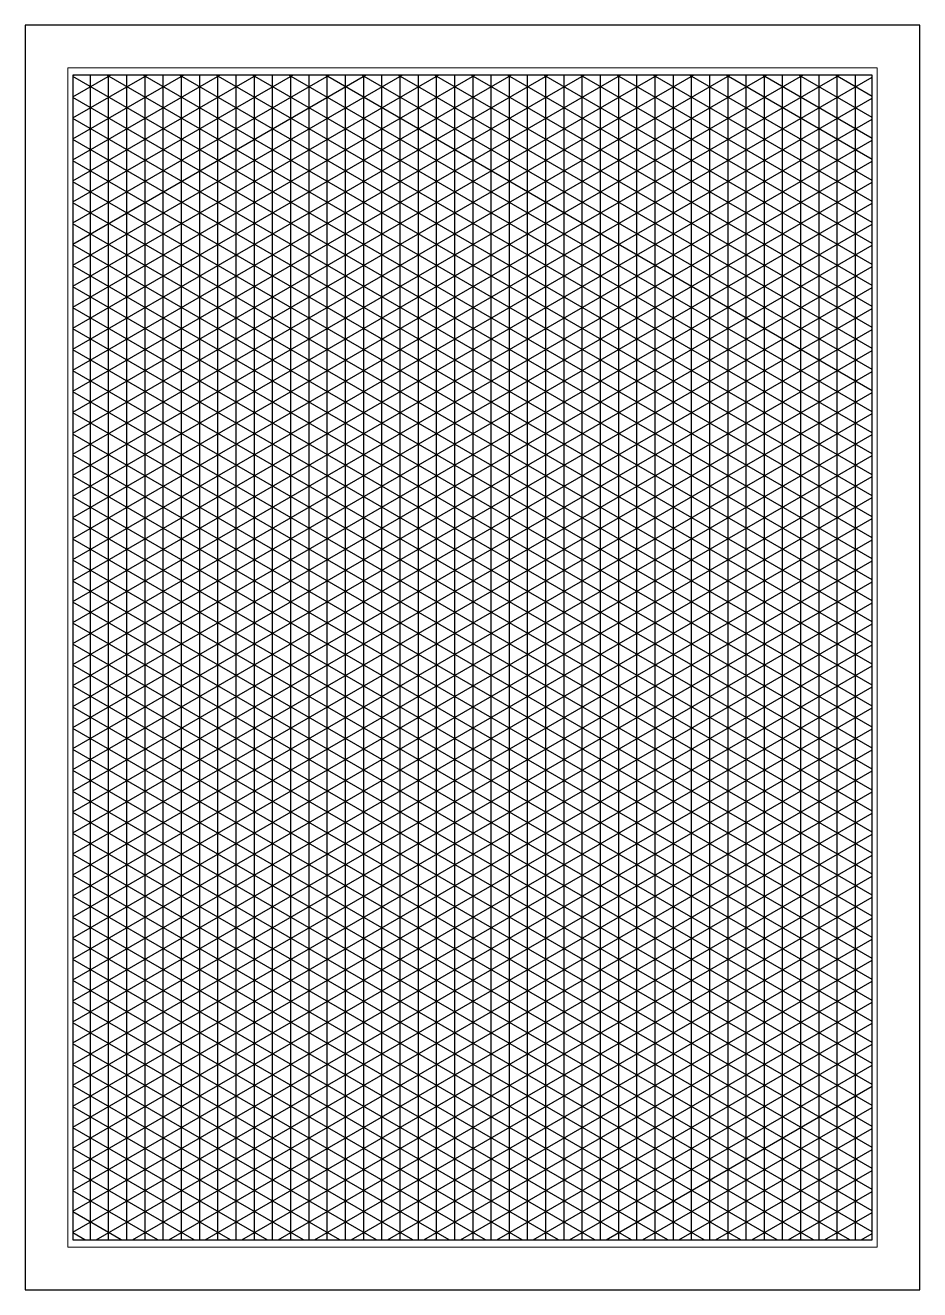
# Paper-space layout 'Isometrico Retrato' of a CAD drawing. Header units: millimetres. Extents: x 0 to 210, y 0 to 297.
# The model-space entities are those that its viewports show. They can reach past a viewport. Long polylines and large blocks are cut down to what shows.
import ezdxf

# ---------------------------------------------------------------- set-up
doc = ezdxf.new("R2010")
doc.units = ezdxf.units.MM

msp = doc.modelspace()

# ---------------------------------------------------------------- linework, layer by layer
at = {"color": 9}
for p, q in [((10, 287), (10, 10)), ((200, 287), (10, 287)), ((10, 181.83), (192.17, 287)), ((10, 186.83), (183.51, 287)), ((10, 191.83), (174.85, 287)), ((10, 196.83), (166.19, 287)), ((10, 201.83), (157.53, 287)), ((10, 206.83), (148.86, 287)), ((10, 211.83), (140.2, 287)), ((10, 216.83), (131.54, 287)), ((10, 221.83), (122.88, 287)), ((10, 226.83), (114.22, 287)), ((10, 231.83), (105.56, 287)), ((10, 236.83), (96.9, 287)), ((10, 241.83), (88.24, 287)), ((10, 246.83), (79.58, 287)), ((10, 251.83), (70.92, 287)), ((10, 256.83), (62.26, 287)), ((10, 261.83), (53.6, 287)), ((10, 266.83), (44.94, 287)), ((10, 271.83), (36.28, 287)), ((10, 276.83), (27.62, 287)), ((10, 281.83), (18.96, 287)), ((10, 286.83), (10.3, 287)), ((200, 176.95), (10, 286.65)), ((10, 176.83), (200, 286.52)), ((14.17, 10), (14.17, 287)), ((200, 181.95), (18.05, 287)), ((18.5, 10), (18.5, 287)), ((22.83, 10), (22.83, 287)), ((200, 186.95), (26.71, 287)), ((27.16, 10), (27.16, 287)), ((31.49, 10), (31.49, 287)), ((200, 191.95), (35.37, 287)), ((35.82, 10), (35.82, 287)), ((40.15, 10), (40.15, 287)), ((200, 196.95), (44.03, 287)), ((44.48, 10), (44.48, 287)), ((48.81, 10), (48.81, 287)), ((200, 201.95), (52.69, 287)), ((53.15, 10), (53.15, 287)), ((57.48, 10), (57.48, 287)), ((200, 206.95), (61.35, 287)), ((61.81, 10), (61.81, 287)), ((66.14, 10), (66.14, 287)), ((200, 211.95), (70.01, 287)), ((70.47, 10), (70.47, 287)), ((74.8, 10), (74.8, 287)), ((200, 216.95), (78.67, 287)), ((79.13, 10), (79.13, 287)), ((83.46, 10), (83.46, 287)), ((200, 221.95), (87.33, 287)), ((87.79, 10), (87.79, 287)), ((92.12, 10), (92.12, 287)), ((200, 226.95), (95.99, 287)), ((96.45, 10), (96.45, 287)), ((100.78, 10), (100.78, 287)), ((200, 231.95), (104.65, 287)), ((105.11, 10), (105.11, 287)), ((109.44, 10), (109.44, 287)), ((200, 236.95), (113.31, 287)), ((113.77, 10), (113.77, 287)), ((118.1, 10), (118.1, 287)), ((200, 241.95), (121.97, 287)), ((122.43, 10), (122.43, 287)), ((126.76, 10), (126.76, 287)), ((200, 246.95), (130.63, 287)), ((131.09, 10), (131.09, 287)), ((135.42, 10), (135.42, 287)), ((200, 251.95), (139.29, 287)), ((139.75, 10), (139.75, 287)), ((144.08, 10), (144.08, 287)), ((200, 256.95), (147.95, 287)), ((148.41, 10), (148.41, 287)), ((152.74, 10), (152.74, 287)), ((200, 261.95), (156.61, 287)), ((157.07, 10), (157.07, 287)), ((161.4, 10), (161.4, 287)), ((200, 266.95), (165.27, 287)), ((165.73, 10), (165.73, 287)), ((170.06, 10), (170.06, 287)), ((200, 271.95), (173.93, 287)), ((174.39, 10), (174.39, 287)), ((178.72, 10), (178.72, 287)), ((200, 276.95), (182.59, 287)), ((183.05, 10), (183.05, 287)), ((187.38, 10), (187.38, 287)), ((200, 281.95), (191.25, 287)), ((191.71, 10), (191.71, 287)), ((196.04, 10), (196.04, 287)), ((200, 286.95), (199.91, 287)), ((200, 10), (200, 287)), ((200, 171.95), (10, 281.65)), ((10, 171.83), (200, 281.52)), ((200, 166.95), (10, 276.65)), ((10, 166.83), (200, 276.52)), ((200, 161.95), (10, 271.65)), ((10, 161.83), (200, 271.52)), ((200, 156.95), (10, 266.65)), ((10, 156.83), (200, 266.52)), ((200, 151.95), (10, 261.65)), ((10, 151.83), (200, 261.52)), ((200, 146.95), (10, 256.65)), ((10, 146.83), (200, 256.52)), ((200, 141.95), (10, 251.65)), ((10, 141.83), (200, 251.52)), ((200, 136.95), (10, 246.65)), ((10, 136.83), (200, 246.52)), ((200, 131.95), (10, 241.65)), ((10, 131.83), (200, 241.52)), ((200, 126.95), (10, 236.65)), ((10, 126.83), (200, 236.52)), ((200, 121.95), (10, 231.65)), ((10, 121.83), (200, 231.52)), ((200, 116.95), (10, 226.65)), ((10, 116.83), (200, 226.52)), ((200, 111.95), (10, 221.65)), ((10, 111.83), (200, 221.52)), ((200, 106.95), (10, 216.65)), ((10, 106.83), (200, 216.52)), ((200, 101.95), (10, 211.65)), ((10, 101.83), (200, 211.52)), ((200, 96.95), (10, 206.65)), ((10, 96.83), (200, 206.52)), ((200, 91.95), (10, 201.65)), ((10, 91.83), (200, 201.52)), ((200, 86.95), (10, 196.65)), ((10, 86.83), (200, 196.52)), ((200, 81.95), (10, 191.65)), ((10, 81.83), (200, 191.52)), ((200, 76.95), (10, 186.65)), ((10, 76.83), (200, 186.52)), ((200, 71.95), (10, 181.65)), ((10, 71.83), (200, 181.52)), ((200, 66.95), (10, 176.65)), ((10, 66.83), (200, 176.52)), ((200, 61.95), (10, 171.65)), ((10, 61.83), (200, 171.52)), ((200, 56.95), (10, 166.65)), ((10, 56.83), (200, 166.52)), ((200, 51.95), (10, 161.65)), ((10, 51.83), (200, 161.52)), ((200, 46.95), (10, 156.65)), ((10, 46.83), (200, 156.52)), ((200, 41.95), (10, 151.65)), ((10, 41.83), (200, 151.52)), ((200, 36.95), (10, 146.65)), ((10, 36.83), (200, 146.52)), ((200, 31.95), (10, 141.65)), ((10, 31.83), (200, 141.52)), ((200, 26.95), (10, 136.65)), ((10, 26.83), (200, 136.52)), ((200, 21.95), (10, 131.65)), ((10, 21.83), (200, 131.52)), ((200, 16.95), (10, 126.65)), ((10, 16.83), (200, 126.52)), ((200, 11.95), (10, 121.65)), ((10, 11.83), (200, 121.52)), ((194.72, 10), (10, 116.65)), ((15.5, 10), (200, 116.52)), ((186.06, 10), (10, 111.65)), ((24.16, 10), (200, 111.52)), ((177.4, 10), (10, 106.65)), ((32.82, 10), (200, 106.52)), ((168.74, 10), (10, 101.65)), ((41.48, 10), (200, 101.52)), ((160.08, 10), (10, 96.65)), ((50.14, 10), (200, 96.52)), ((151.41, 10), (10, 91.65)), ((58.8, 10), (200, 91.52)), ((142.75, 10), (10, 86.65)), ((67.46, 10), (200, 86.52)), ((134.09, 10), (10, 81.65)), ((76.12, 10), (200, 81.52)), ((125.43, 10), (10, 76.65)), ((84.78, 10), (200, 76.52)), ((116.77, 10), (10, 71.65)), ((93.44, 10), (200, 71.52)), ((108.11, 10), (10, 66.65)), ((102.1, 10), (200, 66.52)), ((99.45, 10), (10, 61.65)), ((110.76, 10), (200, 61.52)), ((90.79, 10), (10, 56.65)), ((119.42, 10), (200, 56.52)), ((82.13, 10), (10, 51.65)), ((128.08, 10), (200, 51.52)), ((73.47, 10), (10, 46.65)), ((136.74, 10), (200, 46.52)), ((64.81, 10), (10, 41.65)), ((145.4, 10), (200, 41.52)), ((56.15, 10), (10, 36.65)), ((154.06, 10), (200, 36.52)), ((47.49, 10), (10, 31.65)), ((162.72, 10), (200, 31.52)), ((38.83, 10), (10, 26.65)), ((171.38, 10), (200, 26.52)), ((30.17, 10), (10, 21.65)), ((180.04, 10), (200, 21.52)), ((21.51, 10), (10, 16.65)), ((188.7, 10), (200, 16.52)), ((12.85, 10), (10, 11.65)), ((10, 10), (200, 10)), ((197.36, 10), (200, 11.52))]:
    msp.add_line(p, q, dxfattribs=at)

psp = doc.layouts.new('Isometrico Retrato')

# ---------------------------------------------------------------- linework, layer by layer
for p, q in [((210, 297), (0, 297)), ((0, 297), (0, 0)), ((210, 0), (210, 297)), ((0, 0), (210, 0)), ((0, 0), (10, 0))]:
    psp.add_line(p, q)

# ---------------------------------------------------------------- viewports
at = {"layer": '0'}
psp.add_viewport(center=(105, 148.5), size=(190, 276.999), view_center_point=(104.99, 148.5), view_height=280.443, dxfattribs=at)

doc.saveas('drawing.dxf')
